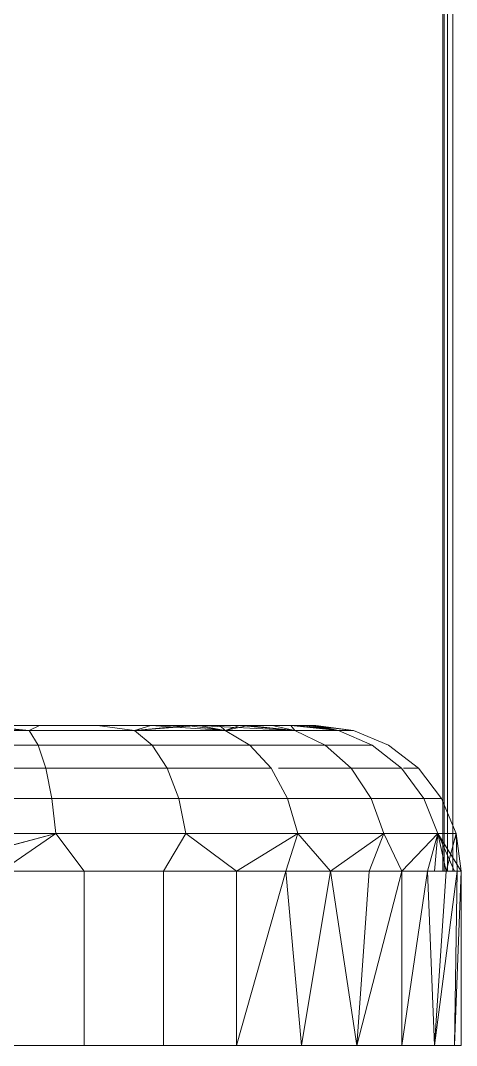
# Model space of a CAD drawing. Header units: centimetres. Extents: x -13467 to 3766, y -437 to 1921.
# Drawn here: x -8164.01 to -8161.02, y 94.03 to 101.08 of the extents above; entities that cross this region are included whole.
import ezdxf

# ---------------------------------------------------------------- set-up
doc = ezdxf.new("R2010")
doc.units = ezdxf.units.CM
doc.layers.add('M-EQPM', color=7, linetype='Continuous', lineweight=9)

# ---------------------------------------------------------------- blocks, each defined once
blk = doc.blocks.new('EQ-02-004 - EQ-02-004_dwg_Agrupar_893-V56-Sección 1-1')
at = {"layer": 'M-EQPM', "color": 136, "true_color": 0x007f7f}
for p, q in [((-8163.8846, 96.2294), (-8164.1686, 96.2294)), ((-8164.1686, 96.2294), (-8163.8846, 96.2294)), ((-8163.9557, 96.1953), (-8164.1686, 96.2161)), ((-8163.9557, 96.1953), (-8164.1686, 96.2161)), ((-8164.1686, 96.2161), (-8163.9557, 96.1953)), ((-8164.1686, 96.2161), (-8163.9557, 96.1953)), ((-8164.1686, 96.2161), (-8163.9557, 96.1953)), ((-8163.9557, 96.1953), (-8164.1686, 96.2161)), ((-8163.9557, 96.1953), (-8164.1686, 96.2046)), ((-8163.9552, 96.1955), (-8163.8846, 96.2294)), ((-8163.9552, 96.1955), (-8163.8846, 96.2294)), ((-8163.4859, 96.2294), (-8163.8846, 96.2294)), ((-8163.8846, 96.2294), (-8163.4859, 96.2294)), ((-8163.118, 96.2294), (-8163.4859, 96.2294)), ((-8163.4859, 96.2294), (-8163.118, 96.2294)), ((-8163.23, 96.1953), (-8163.4859, 96.2294)), ((-8163.23, 96.1953), (-8163.4859, 96.2294)), ((-8163.23, 96.1953), (-8163.118, 96.2294)), ((-8163.23, 96.1953), (-8163.118, 96.2294)), ((-8163.23, 96.1953), (-8162.8677, 96.2294)), ((-8163.23, 96.1953), (-8163.118, 96.2294)), ((-8162.7899, 96.2294), (-8163.118, 96.2294)), ((-8163.118, 96.2294), (-8162.8677, 96.2294)), ((-8162.6069, 96.1953), (-8163.118, 96.2294)), ((-8162.8677, 96.2294), (-8162.6433, 96.2294)), ((-8162.8677, 96.2294), (-8162.4479, 96.2294)), ((-8162.6069, 96.1953), (-8162.8677, 96.2294)), ((-8162.5096, 96.2294), (-8162.7899, 96.2294)), ((-8162.1287, 96.1953), (-8162.7899, 96.2294)), ((-8162.6069, 96.1953), (-8162.7899, 96.2294)), ((-8162.6433, 96.2294), (-8162.4479, 96.2294)), ((-8162.6069, 96.1953), (-8162.6433, 96.2294)), ((-8162.6069, 96.1953), (-8162.4479, 96.2294)), ((-8162.1287, 96.1953), (-8162.6069, 96.1953)), ((-8162.6069, 96.1953), (-8162.1287, 96.1953)), ((-8162.2841, 96.2294), (-8162.5096, 96.2294)), ((-8162.1287, 96.1953), (-8162.5096, 96.2294)), ((-8162.4479, 96.2294), (-8162.2841, 96.2294)), ((-8162.1287, 96.1953), (-8162.4479, 96.2294)), ((-8162.119, 96.2294), (-8162.2841, 96.2294)), ((-8162.2841, 96.2294), (-8162.1544, 96.2294)), ((-8162.1287, 96.1953), (-8162.2841, 96.2294)), ((-8162.1287, 96.1953), (-8162.2841, 96.2294)), ((-8162.1544, 96.2294), (-8162.0604, 96.2294)), ((-8162.1544, 96.2294), (-8162.0035, 96.2294)), ((-8162.1287, 96.1953), (-8162.1544, 96.2294)), ((-8161.8281, 96.1953), (-8162.1544, 96.2294)), ((-8161.9198, 96.0954), (-8162.1287, 96.1953)), ((-8161.9198, 96.0954), (-8162.1287, 96.1953)), ((-8161.8281, 96.1953), (-8162.1287, 96.1953)), ((-8162.1287, 96.1953), (-8161.8281, 96.1953)), ((-8162.0183, 96.2294), (-8162.119, 96.2294)), ((-8161.8281, 96.1953), (-8162.119, 96.2294)), ((-8162.0604, 96.2294), (-8162.0035, 96.2294)), ((-8161.8281, 96.1953), (-8162.0604, 96.2294)), ((-8162.0183, 96.2294), (-8161.9844, 96.2294)), ((-8161.7256, 96.1953), (-8162.0183, 96.2294)), ((-8161.8281, 96.1953), (-8162.0183, 96.2294)), ((-8161.9844, 96.2294), (-8162.0035, 96.2294)), ((-8161.7256, 96.1953), (-8162.0035, 96.2294)), ((-8161.8281, 96.1953), (-8162.0035, 96.2294)), ((-8161.7256, 96.1953), (-8161.9844, 96.2294)), ((-8161.5951, 96.0954), (-8161.8281, 96.1953)), ((-8161.5951, 96.0954), (-8161.8281, 96.1953)), ((-8161.7256, 96.1953), (-8161.8281, 96.1953)), ((-8161.7256, 96.1953), (-8161.8281, 96.1953)), ((-8161.4844, 96.0954), (-8161.7256, 96.1953)), ((-8161.5951, 96.0954), (-8161.9198, 96.0954)), ((-8161.9198, 96.0954), (-8161.5951, 96.0954)), ((-8161.5951, 96.0954), (-8161.9198, 96.0954)), ((-8161.5951, 96.0954), (-8161.9198, 96.0954)), ((-8161.5951, 96.0954), (-8161.9198, 96.0954)), ((-8161.2773, 95.9365), (-8161.4844, 96.0954)), ((-8161.3812, 95.9365), (-8161.2773, 95.9365)), ((-8161.2773, 95.9365), (-8161.3812, 95.9365)), ((-8161.1184, 95.7294), (-8161.2773, 95.9365)), ((-8161.2416, 95.7294), (-8161.1184, 95.7294)), ((-8161.1184, 95.7294), (-8161.2416, 95.7294)), ((-8161.0185, 95.4882), (-8161.1184, 95.7294)), ((-8161.0306, 95.2294), (-8161.1451, 95.4882)), ((-8161.1451, 95.4882), (-8160.9844, 95.2294)), ((-8161.1451, 95.4882), (-8161.0185, 95.4882)), ((-8161.0185, 95.4882), (-8161.1451, 95.4882)), ((-8161.1451, 95.4882), (-8161.088, 95.2294)), ((-8161.1451, 95.4882), (-8161.088, 95.2294)), ((-8161.088, 95.2294), (-8161.1451, 95.4882)), ((-8161.1451, 95.4882), (-8161.0306, 95.2294)), ((-8161.0306, 95.2294), (-8161.1451, 95.4882)), ((-8161.1451, 95.4882), (-8160.9844, 95.2294)), ((-8161.0185, 95.4882), (-8161.088, 95.2294)), ((-8160.9844, 95.2294), (-8161.0185, 95.4882)), ((-8161.0185, 95.4882), (-8161.0104, 95.2294))]:
    blk.add_line(p, q, dxfattribs=at)
at = {"layer": 'M-EQPM', "color": 136, "true_color": 0x007f7f, "flags": 128}
for points in [[(-8163.4859, 96.2294), (-8163.8846, 96.2294), (-8164.1686, 96.2294)], [(-8163.9552, 96.1955), (-8163.8846, 96.2294), (-8164.1686, 96.2294)], [(-8163.9552, 96.1955), (-8163.8846, 96.2294), (-8164.1686, 96.2294)], [(-8164.1686, 96.2294), (-8163.8846, 96.2294), (-8163.9552, 96.1955)], [(-8163.9552, 96.1955), (-8163.8846, 96.2294), (-8163.4859, 96.2294)], [(-8163.23, 96.1953), (-8163.118, 96.2294), (-8163.4859, 96.2294), (-8163.8846, 96.2294), (-8163.4859, 96.2294), (-8163.23, 96.1953)], [(-8163.23, 96.1953), (-8163.118, 96.2294), (-8163.4859, 96.2294), (-8163.23, 96.1953)], [(-8162.6068, 96.1953), (-8162.1287, 96.1953), (-8162.2841, 96.2294), (-8162.119, 96.2294), (-8162.2841, 96.2294), (-8162.5096, 96.2294), (-8162.1287, 96.1953), (-8162.2841, 96.2294), (-8162.5096, 96.2294), (-8162.7899, 96.2294), (-8163.118, 96.2294), (-8163.4859, 96.2294), (-8163.23, 96.1953)], [(-8163.118, 96.2294), (-8163.4859, 96.2294), (-8163.23, 96.1953)], [(-8162.8677, 96.2294), (-8163.118, 96.2294), (-8162.8677, 96.2294), (-8163.23, 96.1953), (-8162.8677, 96.2294), (-8162.6068, 96.1953), (-8162.1287, 96.1953), (-8161.9198, 96.0954)], [(-8163.23, 96.1953), (-8163.118, 96.2294), (-8162.7899, 96.2294), (-8162.6068, 96.1953), (-8163.118, 96.2294), (-8162.6068, 96.1953)], [(-8162.6433, 96.2294), (-8162.8677, 96.2294), (-8162.6068, 96.1953), (-8162.6433, 96.2294), (-8162.4479, 96.2294), (-8162.6068, 96.1953), (-8162.4479, 96.2294), (-8162.1287, 96.1953), (-8161.8281, 96.1953), (-8161.5951, 96.0954)], [(-8162.6068, 96.1953), (-8162.7899, 96.2294), (-8162.1287, 96.1953), (-8162.7899, 96.2294), (-8162.5096, 96.2294)], [(-8161.9198, 96.0954), (-8162.1287, 96.1953), (-8162.6068, 96.1953), (-8162.6433, 96.2294)], [(-8162.5096, 96.2294), (-8162.1287, 96.1953), (-8162.6068, 96.1953)], [(-8162.4479, 96.2294), (-8162.1287, 96.1953), (-8162.2841, 96.2294), (-8162.4479, 96.2294), (-8162.2841, 96.2294), (-8162.1544, 96.2294), (-8162.2841, 96.2294), (-8162.1287, 96.1953), (-8162.1544, 96.2294), (-8162.1287, 96.1953), (-8161.8281, 96.1953), (-8161.5951, 96.0954)], [(-8161.5951, 96.0954), (-8161.8281, 96.1953), (-8161.7256, 96.1953), (-8161.4844, 96.0954), (-8161.7256, 96.1953), (-8161.8281, 96.1953), (-8162.1544, 96.2294)], [(-8162.0035, 96.2294), (-8161.7256, 96.1953), (-8161.9844, 96.2294), (-8162.0035, 96.2294), (-8161.9844, 96.2294), (-8162.0183, 96.2294), (-8162.119, 96.2294), (-8161.8281, 96.1953), (-8162.0183, 96.2294), (-8161.9844, 96.2294), (-8161.7256, 96.1953), (-8162.0183, 96.2294), (-8161.7256, 96.1953), (-8161.8281, 96.1953)], [(-8161.8281, 96.1953), (-8162.0035, 96.2294), (-8161.8281, 96.1953), (-8162.0604, 96.2294), (-8162.0035, 96.2294), (-8161.7256, 96.1953), (-8161.8281, 96.1953), (-8161.5951, 96.0954), (-8161.9198, 96.0954)], [(-8161.3812, 95.9365), (-8161.2773, 95.9365), (-8161.1184, 95.7294), (-8161.2773, 95.9365), (-8161.3812, 95.9365)], [(-8161.3812, 95.9365), (-8161.2773, 95.9365), (-8161.3812, 95.9365)], [(-8161.2416, 95.7294), (-8161.1184, 95.7294), (-8161.2416, 95.7294)], [(-8161.2416, 95.7294), (-8161.1184, 95.7294), (-8161.0185, 95.4882), (-8161.1184, 95.7294), (-8161.2416, 95.7294)], [(-8161.1451, 95.4882), (-8161.0185, 95.4882), (-8161.1451, 95.4882)], [(-8161.1451, 95.4882), (-8161.0185, 95.4882), (-8161.0104, 95.2294)], [(-8161.1451, 95.4882), (-8161.0185, 95.4882), (-8160.9844, 95.2294), (-8161.1451, 95.4882)], [(-8160.9844, 95.2294), (-8161.0185, 95.4882), (-8161.0104, 95.2294)]]:
    blk.add_lwpolyline(points, dxfattribs=at)
for points in [[(-8164.1686, 96.2046), (-8163.9557, 96.1953)], [(-8162.1544, 96.2294), (-8161.8281, 96.1953), (-8162.0604, 96.2294)], [(-8161.9198, 96.0954), (-8162.1287, 96.1953), (-8161.8281, 96.1953), (-8162.0183, 96.2294), (-8162.119, 96.2294), (-8161.8281, 96.1953), (-8162.1287, 96.1953)], [(-8161.4844, 96.0954), (-8161.2773, 95.9365)], [(-8161.088, 95.2294), (-8161.0185, 95.4882)]]:
    blk.add_lwpolyline(points, close=True, dxfattribs=at)
blk = doc.blocks.new('EQ-02-004 - EQ-02-004_dwg_Agrupar_896-V57-Sección 1-1')
at = {"layer": 'M-EQPM', "color": 136, "true_color": 0x007f7f}
for p, q in [((-8164.7344, 96.1953), (-8163.9557, 96.1953)), ((-8164.3042, 96.2294), (-8163.8846, 96.2294)), ((-8163.9557, 96.1953), (-8164.3042, 96.2294)), ((-8163.8846, 96.2294), (-8164.1686, 96.2294)), ((-8163.9557, 96.1953), (-8164.1686, 96.2161)), ((-8164.1686, 96.2161), (-8163.9557, 96.1953)), ((-8164.1686, 96.2161), (-8163.9557, 96.1953)), ((-8163.9557, 96.1953), (-8164.1686, 96.2046)), ((-8163.9557, 96.1953), (-8163.8846, 96.2294)), ((-8163.8932, 96.0954), (-8163.9557, 96.1953)), ((-8163.9557, 96.1953), (-8163.23, 96.1953)), ((-8163.9552, 96.1955), (-8163.8846, 96.2294)), ((-8163.4859, 96.2294), (-8163.8846, 96.2294)), ((-8163.8846, 96.2294), (-8163.4859, 96.2294)), ((-8163.118, 96.2294), (-8163.4859, 96.2294)), ((-8163.4859, 96.2294), (-8163.118, 96.2294)), ((-8163.23, 96.1953), (-8163.4859, 96.2294)), ((-8163.23, 96.1953), (-8163.4859, 96.2294)), ((-8163.23, 96.1953), (-8163.118, 96.2294)), ((-8163.23, 96.1953), (-8163.118, 96.2294)), ((-8163.23, 96.1953), (-8162.8677, 96.2294)), ((-8163.23, 96.1953), (-8163.118, 96.2294)), ((-8163.1094, 96.0954), (-8163.23, 96.1953)), ((-8163.23, 96.1953), (-8162.6069, 96.1953)), ((-8163.23, 96.1953), (-8163.1094, 96.0954)), ((-8163.23, 96.1953), (-8163.1094, 96.0954)), ((-8162.7899, 96.2294), (-8163.118, 96.2294)), ((-8163.118, 96.2294), (-8162.8677, 96.2294)), ((-8162.6069, 96.1953), (-8163.118, 96.2294)), ((-8162.8677, 96.2294), (-8162.6433, 96.2294)), ((-8162.8677, 96.2294), (-8162.4479, 96.2294)), ((-8162.6069, 96.1953), (-8162.8677, 96.2294)), ((-8162.5096, 96.2294), (-8162.7899, 96.2294)), ((-8162.1287, 96.1953), (-8162.7899, 96.2294)), ((-8162.6069, 96.1953), (-8162.7899, 96.2294)), ((-8162.6433, 96.2294), (-8162.4479, 96.2294)), ((-8162.6069, 96.1953), (-8162.6433, 96.2294)), ((-8162.6069, 96.1953), (-8162.4479, 96.2294)), ((-8162.4363, 96.0954), (-8162.6069, 96.1953)), ((-8162.1287, 96.1953), (-8162.6069, 96.1953)), ((-8162.6069, 96.1953), (-8162.1287, 96.1953)), ((-8162.2841, 96.2294), (-8162.5096, 96.2294)), ((-8162.1287, 96.1953), (-8162.5096, 96.2294)), ((-8162.4479, 96.2294), (-8162.2841, 96.2294)), ((-8162.1287, 96.1953), (-8162.4479, 96.2294)), ((-8162.119, 96.2294), (-8162.2841, 96.2294)), ((-8162.2841, 96.2294), (-8162.1544, 96.2294)), ((-8162.1287, 96.1953), (-8162.2841, 96.2294)), ((-8162.1287, 96.1953), (-8162.2841, 96.2294)), ((-8162.1544, 96.2294), (-8162.0604, 96.2294)), ((-8162.1544, 96.2294), (-8162.0035, 96.2294)), ((-8162.1287, 96.1953), (-8162.1544, 96.2294)), ((-8161.8281, 96.1953), (-8162.1544, 96.2294)), ((-8161.9198, 96.0954), (-8162.1287, 96.1953)), ((-8161.9198, 96.0954), (-8162.1287, 96.1953)), ((-8161.8281, 96.1953), (-8162.1287, 96.1953)), ((-8162.1287, 96.1953), (-8161.8281, 96.1953)), ((-8162.0183, 96.2294), (-8162.119, 96.2294)), ((-8161.8281, 96.1953), (-8162.119, 96.2294)), ((-8162.0604, 96.2294), (-8162.0035, 96.2294)), ((-8161.8281, 96.1953), (-8162.0604, 96.2294)), ((-8162.0183, 96.2294), (-8161.9844, 96.2294)), ((-8161.7256, 96.1953), (-8162.0183, 96.2294)), ((-8161.8281, 96.1953), (-8162.0183, 96.2294)), ((-8161.9844, 96.2294), (-8162.0035, 96.2294)), ((-8161.7256, 96.1953), (-8162.0035, 96.2294)), ((-8161.8281, 96.1953), (-8162.0035, 96.2294)), ((-8161.7256, 96.1953), (-8161.9844, 96.2294)), ((-8161.5951, 96.0954), (-8161.8281, 96.1953)), ((-8161.5951, 96.0954), (-8161.8281, 96.1953)), ((-8161.7256, 96.1953), (-8161.8281, 96.1953)), ((-8161.7256, 96.1953), (-8161.8281, 96.1953)), ((-8161.4844, 96.0954), (-8161.7256, 96.1953)), ((-8164.7344, 96.0954), (-8163.8932, 96.0954)), ((-8163.8396, 95.9365), (-8163.8932, 96.0954)), ((-8163.8932, 96.0954), (-8163.1094, 96.0954)), ((-8163.1094, 96.0954), (-8163.8932, 96.0954)), ((-8163.8932, 96.0954), (-8163.1094, 96.0954)), ((-8163.0059, 95.9365), (-8163.1094, 96.0954)), ((-8163.1094, 96.0954), (-8162.4363, 96.0954)), ((-8163.1094, 96.0954), (-8162.4363, 96.0954)), ((-8163.1094, 96.0954), (-8163.0059, 95.9365)), ((-8162.4363, 96.0954), (-8163.1094, 96.0954)), ((-8163.1094, 96.0954), (-8163.0059, 95.9365)), ((-8162.2899, 95.9365), (-8162.4363, 96.0954)), ((-8162.4363, 96.0954), (-8161.9198, 96.0954)), ((-8161.9198, 96.0954), (-8162.4363, 96.0954)), ((-8162.4363, 96.0954), (-8162.2899, 95.9365)), ((-8162.2899, 95.9365), (-8162.4363, 96.0954)), ((-8161.7405, 95.9365), (-8161.9198, 96.0954)), ((-8161.5951, 96.0954), (-8161.9198, 96.0954)), ((-8161.9198, 96.0954), (-8161.5951, 96.0954)), ((-8161.5951, 96.0954), (-8161.9198, 96.0954)), ((-8161.3951, 95.9365), (-8161.5951, 96.0954)), ((-8161.2773, 95.9365), (-8161.4844, 96.0954)), ((-8164.7344, 95.9365), (-8163.8396, 95.9365)), ((-8163.7985, 95.7294), (-8163.8396, 95.9365)), ((-8163.8396, 95.9365), (-8163.0059, 95.9365)), ((-8162.9264, 95.7294), (-8163.0059, 95.9365)), ((-8163.0059, 95.9365), (-8162.2899, 95.9365)), ((-8162.1775, 95.7294), (-8162.2899, 95.9365)), ((-8162.2393, 95.9365), (-8161.7405, 95.9365)), ((-8161.6028, 95.7294), (-8161.7405, 95.9365)), ((-8161.7405, 95.9365), (-8161.3951, 95.9365)), ((-8161.2416, 95.7294), (-8161.3951, 95.9365)), ((-8161.3812, 95.9365), (-8161.2773, 95.9365)), ((-8161.2773, 95.9365), (-8161.3812, 95.9365)), ((-8161.1184, 95.7294), (-8161.2773, 95.9365)), ((-8164.7344, 95.7294), (-8163.7985, 95.7294)), ((-8163.7985, 95.7294), (-8164.7344, 95.7294)), ((-8163.7985, 95.7294), (-8163.7727, 95.4882)), ((-8163.7985, 95.7294), (-8162.9264, 95.7294)), ((-8163.7985, 95.7294), (-8163.7727, 95.4882)), ((-8163.7985, 95.7294), (-8162.9264, 95.7294)), ((-8162.9264, 95.7294), (-8162.8764, 95.4882)), ((-8162.9264, 95.7294), (-8162.1775, 95.7294)), ((-8162.8764, 95.4882), (-8162.9264, 95.7294)), ((-8162.1775, 95.7294), (-8162.1068, 95.4882)), ((-8162.1775, 95.7294), (-8161.6028, 95.7294)), ((-8162.1775, 95.7294), (-8161.6028, 95.7294)), ((-8162.1775, 95.7294), (-8161.6028, 95.7294)), ((-8161.5163, 95.4882), (-8161.6028, 95.7294)), ((-8161.6028, 95.7294), (-8161.2416, 95.7294)), ((-8161.2416, 95.7294), (-8161.1184, 95.7294)), ((-8161.1184, 95.7294), (-8161.2416, 95.7294)), ((-8161.1451, 95.4882), (-8161.2416, 95.7294)), ((-8161.0185, 95.4882), (-8161.1184, 95.7294)), ((-8164.7344, 95.4882), (-8163.7727, 95.4882)), ((-8164.7344, 95.2294), (-8163.7727, 95.4882)), ((-8163.7727, 95.4882), (-8164.1478, 95.2294)), ((-8163.7727, 95.4882), (-8164.1478, 95.2294)), ((-8163.7727, 95.4882), (-8163.5756, 95.2294)), ((-8163.7727, 95.4882), (-8162.8764, 95.4882)), ((-8163.7727, 95.4882), (-8162.8764, 95.4882)), ((-8162.8764, 95.4882), (-8163.7727, 95.4882)), ((-8162.8764, 95.4882), (-8163.0319, 95.2294)), ((-8163.0319, 95.2294), (-8162.8764, 95.4882)), ((-8162.8764, 95.4882), (-8163.0319, 95.2294)), ((-8162.8764, 95.4882), (-8162.1068, 95.4882)), ((-8162.8764, 95.4882), (-8162.5302, 95.2294)), ((-8162.5302, 95.2294), (-8162.8764, 95.4882)), ((-8162.1068, 95.4882), (-8162.5302, 95.2294)), ((-8162.1068, 95.4882), (-8162.1889, 95.2294)), ((-8162.1889, 95.2294), (-8162.1069, 95.4882)), ((-8162.1889, 95.2294), (-8162.1069, 95.4882)), ((-8162.1068, 95.4882), (-8161.5163, 95.4882)), ((-8162.1068, 95.4882), (-8161.8829, 95.2294)), ((-8161.8829, 95.2294), (-8162.1068, 95.4882)), ((-8162.1068, 95.4882), (-8161.8829, 95.2294)), ((-8161.5163, 95.4882), (-8161.8829, 95.2294)), ((-8161.5163, 95.4882), (-8161.6164, 95.2294)), ((-8161.5163, 95.4882), (-8161.6164, 95.2294)), ((-8161.5163, 95.4882), (-8161.3931, 95.2294)), ((-8161.5163, 95.4882), (-8161.1451, 95.4882)), ((-8161.3931, 95.2294), (-8161.1451, 95.4882)), ((-8161.1451, 95.4882), (-8161.2162, 95.2294)), ((-8161.1679, 95.2294), (-8161.1451, 95.4882)), ((-8161.1679, 95.2294), (-8161.1451, 95.4882)), ((-8161.1679, 95.2294), (-8161.1451, 95.4882)), ((-8161.0306, 95.2294), (-8161.1451, 95.4882)), ((-8161.1451, 95.4882), (-8160.9844, 95.2294)), ((-8161.1451, 95.4882), (-8161.0185, 95.4882)), ((-8161.0185, 95.4882), (-8161.1451, 95.4882)), ((-8161.1451, 95.4882), (-8161.088, 95.2294)), ((-8161.088, 95.2294), (-8161.1451, 95.4882)), ((-8161.1451, 95.4882), (-8161.0306, 95.2294)), ((-8161.0306, 95.2294), (-8161.1451, 95.4882)), ((-8161.1451, 95.4882), (-8160.9844, 95.2294)), ((-8161.0185, 95.4882), (-8161.088, 95.2294)), ((-8160.9844, 95.2294), (-8161.0185, 95.4882)), ((-8161.0185, 95.4882), (-8161.0104, 95.2294)), ((-8164.1478, 95.2294), (-8163.5756, 95.2294)), ((-8163.5756, 95.2294), (-8163.0319, 95.2294)), ((-8163.5756, 95.2294), (-8163.5756, 94.0294)), ((-8163.0319, 95.2294), (-8162.5302, 95.2294)), ((-8163.0319, 95.2294), (-8163.0319, 94.0294)), ((-8163.0319, 95.2294), (-8162.5302, 95.2294)), ((-8162.5302, 95.2294), (-8162.1889, 95.2294)), ((-8162.5302, 95.2294), (-8162.5302, 94.0294)), ((-8162.1889, 95.2294), (-8162.5302, 94.0294)), ((-8162.1889, 95.2294), (-8161.8829, 95.2294)), ((-8162.1889, 95.2294), (-8162.0828, 94.0294)), ((-8161.8829, 95.2294), (-8162.1889, 95.2294)), ((-8161.8829, 95.2294), (-8162.0828, 94.0294)), ((-8161.6164, 95.2294), (-8161.8829, 95.2294)), ((-8161.8829, 95.2294), (-8161.7006, 94.0294)), ((-8161.6164, 95.2294), (-8161.7006, 94.0294)), ((-8161.3931, 95.2294), (-8161.7006, 94.0294)), ((-8161.7006, 94.0294), (-8161.6164, 95.2294)), ((-8161.6164, 95.2294), (-8161.3931, 95.2294)), ((-8161.6164, 95.2294), (-8161.3931, 95.2294)), ((-8161.3931, 95.2294), (-8161.2162, 95.2294)), ((-8161.3931, 95.2294), (-8161.3931, 94.0294)), ((-8161.2162, 95.2294), (-8161.3931, 94.0294)), ((-8161.2162, 95.2294), (-8161.088, 95.2294)), ((-8161.2162, 95.2294), (-8161.1679, 94.0294)), ((-8161.088, 95.2294), (-8161.2162, 95.2294)), ((-8161.088, 95.2294), (-8161.1679, 94.0294)), ((-8161.0104, 95.2294), (-8161.1679, 94.0294)), ((-8161.088, 95.2294), (-8161.0104, 95.2294)), ((-8160.9844, 95.2294), (-8161.0306, 94.0294)), ((-8161.0104, 95.2294), (-8161.0306, 94.0294)), ((-8163.5756, 94.0294), (-8164.1478, 94.0294)), ((-8164.1478, 94.0294), (-8163.5756, 94.0294)), ((-8163.0319, 94.0294), (-8163.5756, 94.0294)), ((-8162.5302, 94.0294), (-8163.0319, 94.0294)), ((-8162.0828, 94.0294), (-8162.5302, 94.0294)), ((-8161.7006, 94.0294), (-8162.0828, 94.0294)), ((-8161.3931, 94.0294), (-8161.7006, 94.0294)), ((-8161.1679, 94.0294), (-8161.3931, 94.0294)), ((-8161.0306, 94.0294), (-8161.1679, 94.0294)), ((-8161.0306, 94.0294), (-8161.1679, 94.0294)), ((-8161.0306, 94.0294), (-8160.9844, 94.0294)), ((-8160.9844, 94.0294), (-8161.0306, 94.0294))]:
    blk.add_line(p, q, dxfattribs=at)
at = {"layer": 'M-EQPM', "color": 136, "true_color": 0x007f7f, "flags": 128}
for points in [[(-8165.5131, 96.1953), (-8165.5842, 96.2294), (-8165.1646, 96.2294), (-8164.7344, 96.2294), (-8164.3042, 96.2294), (-8163.8846, 96.2294), (-8163.9557, 96.1953), (-8164.3042, 96.2294), (-8164.7344, 96.2294), (-8164.7344, 96.1953)], [(-8163.8932, 96.0954), (-8163.9557, 96.1953), (-8164.7344, 96.1953)], [(-8164.7344, 96.1953), (-8163.9557, 96.1953), (-8163.8932, 96.0954)], [(-8163.4859, 96.2294), (-8163.8846, 96.2294), (-8164.1686, 96.2294)], [(-8163.9552, 96.1955), (-8163.8846, 96.2294), (-8164.1686, 96.2294)], [(-8163.9552, 96.1955), (-8163.8846, 96.2294), (-8163.4859, 96.2294)], [(-8162.4363, 96.0954), (-8162.6068, 96.1953), (-8163.23, 96.1953), (-8163.118, 96.2294), (-8163.4859, 96.2294), (-8163.8846, 96.2294), (-8163.4859, 96.2294), (-8163.23, 96.1953)], [(-8163.23, 96.1953), (-8163.118, 96.2294), (-8163.4859, 96.2294), (-8163.23, 96.1953)], [(-8162.6068, 96.1953), (-8162.1287, 96.1953), (-8162.2841, 96.2294), (-8162.119, 96.2294), (-8162.2841, 96.2294), (-8162.5096, 96.2294), (-8162.1287, 96.1953), (-8162.2841, 96.2294), (-8162.5096, 96.2294), (-8162.7899, 96.2294), (-8163.118, 96.2294), (-8163.4859, 96.2294), (-8163.23, 96.1953)], [(-8163.118, 96.2294), (-8163.4859, 96.2294), (-8163.23, 96.1953)], [(-8162.8677, 96.2294), (-8163.118, 96.2294), (-8162.8677, 96.2294), (-8163.23, 96.1953), (-8162.8677, 96.2294), (-8162.6068, 96.1953), (-8162.1287, 96.1953), (-8161.9198, 96.0954), (-8161.7405, 95.9365)], [(-8163.23, 96.1953), (-8163.118, 96.2294), (-8162.7899, 96.2294), (-8162.6068, 96.1953), (-8163.118, 96.2294), (-8162.6068, 96.1953)], [(-8162.4363, 96.0954), (-8162.6068, 96.1953), (-8163.23, 96.1953)], [(-8162.6433, 96.2294), (-8162.8677, 96.2294), (-8162.6068, 96.1953), (-8162.6433, 96.2294), (-8162.4479, 96.2294), (-8162.6068, 96.1953), (-8162.4479, 96.2294), (-8162.1287, 96.1953), (-8161.8281, 96.1953), (-8161.5951, 96.0954)], [(-8162.6068, 96.1953), (-8162.7899, 96.2294), (-8162.1287, 96.1953), (-8162.7899, 96.2294), (-8162.5096, 96.2294)], [(-8161.9198, 96.0954), (-8162.1287, 96.1953), (-8162.6068, 96.1953), (-8162.6433, 96.2294)], [(-8162.5096, 96.2294), (-8162.1287, 96.1953), (-8162.6068, 96.1953)], [(-8162.4479, 96.2294), (-8162.1287, 96.1953), (-8162.2841, 96.2294), (-8162.4479, 96.2294), (-8162.2841, 96.2294), (-8162.1544, 96.2294), (-8162.2841, 96.2294), (-8162.1287, 96.1953), (-8162.1544, 96.2294), (-8162.1287, 96.1953), (-8161.8281, 96.1953), (-8161.5951, 96.0954)], [(-8161.5951, 96.0954), (-8161.8281, 96.1953), (-8161.7256, 96.1953), (-8161.4844, 96.0954), (-8161.7256, 96.1953), (-8161.8281, 96.1953), (-8162.1544, 96.2294)], [(-8162.0035, 96.2294), (-8161.7256, 96.1953), (-8161.9844, 96.2294), (-8162.0035, 96.2294), (-8161.9844, 96.2294), (-8162.0183, 96.2294), (-8162.119, 96.2294), (-8161.8281, 96.1953), (-8162.0183, 96.2294), (-8161.9844, 96.2294), (-8161.7256, 96.1953), (-8162.0183, 96.2294), (-8161.7256, 96.1953), (-8161.8281, 96.1953)], [(-8161.8281, 96.1953), (-8162.0035, 96.2294), (-8161.8281, 96.1953), (-8162.0604, 96.2294), (-8162.0035, 96.2294), (-8161.7256, 96.1953), (-8161.8281, 96.1953), (-8161.5951, 96.0954), (-8161.9198, 96.0954)], [(-8163.8396, 95.9365), (-8163.8932, 96.0954), (-8164.7344, 96.0954)], [(-8163.8396, 95.9365), (-8163.8932, 96.0954), (-8164.7344, 96.0954)], [(-8161.7405, 95.9365), (-8161.9198, 96.0954), (-8162.4363, 96.0954)], [(-8161.3951, 95.9365), (-8161.5951, 96.0954), (-8161.9198, 96.0954)], [(-8161.3951, 95.9365), (-8161.5951, 96.0954), (-8161.9198, 96.0954)], [(-8164.7344, 95.9365), (-8163.8396, 95.9365), (-8163.7985, 95.7294)], [(-8164.7344, 95.9365), (-8163.8396, 95.9365), (-8163.7985, 95.7294)], [(-8162.9264, 95.7294), (-8163.0059, 95.9365), (-8163.8396, 95.9365)], [(-8162.9264, 95.7294), (-8163.0059, 95.9365), (-8163.8396, 95.9365)], [(-8163.0059, 95.9365), (-8162.2899, 95.9365), (-8162.1775, 95.7294)], [(-8163.0059, 95.9365), (-8162.2899, 95.9365), (-8162.1775, 95.7294)], [(-8162.2393, 95.9365), (-8161.7405, 95.9365), (-8161.6028, 95.7294)], [(-8161.6028, 95.7294), (-8161.7405, 95.9365), (-8162.2393, 95.9365)], [(-8161.7405, 95.9365), (-8161.3951, 95.9365), (-8161.2416, 95.7294), (-8161.1184, 95.7294), (-8161.2416, 95.7294)], [(-8161.2416, 95.7294), (-8161.1184, 95.7294), (-8161.0185, 95.4882), (-8161.1184, 95.7294), (-8161.2416, 95.7294), (-8161.3951, 95.9365), (-8161.7405, 95.9365)], [(-8161.3812, 95.9365), (-8161.2773, 95.9365), (-8161.1184, 95.7294), (-8161.2773, 95.9365), (-8161.3812, 95.9365)], [(-8161.3812, 95.9365), (-8161.2773, 95.9365), (-8161.3812, 95.9365)], [(-8164.7344, 95.7294), (-8163.7985, 95.7294), (-8163.7727, 95.4882), (-8164.7344, 95.4882)], [(-8162.8764, 95.4882), (-8162.9264, 95.7294), (-8163.7985, 95.7294)], [(-8162.9264, 95.7294), (-8162.1775, 95.7294), (-8162.1068, 95.4882), (-8162.8764, 95.4882)], [(-8162.1068, 95.4882), (-8162.1775, 95.7294), (-8162.9264, 95.7294)], [(-8161.6028, 95.7294), (-8161.5163, 95.4882), (-8162.1068, 95.4882)], [(-8161.6028, 95.7294), (-8161.2416, 95.7294), (-8161.1451, 95.4882)], [(-8164.7344, 95.4882), (-8163.7727, 95.4882), (-8164.1478, 95.2294)], [(-8164.1478, 95.2294), (-8163.5756, 95.2294), (-8163.7726, 95.4882)], [(-8163.7726, 95.4882), (-8163.5756, 95.2294), (-8163.0319, 95.2294)], [(-8162.1068, 95.4882), (-8162.5302, 95.2294), (-8162.1068, 95.4882), (-8162.8764, 95.4882), (-8162.5302, 95.2294)], [(-8162.1068, 95.4882), (-8161.5163, 95.4882), (-8161.6164, 95.2294)], [(-8161.6164, 95.2294), (-8161.8829, 95.2294), (-8161.5163, 95.4882), (-8161.8829, 95.2294)], [(-8161.6164, 95.2294), (-8161.3931, 95.2294), (-8161.5163, 95.4882)], [(-8161.2162, 95.2294), (-8161.1451, 95.4882), (-8161.5163, 95.4882)], [(-8161.5163, 95.4882), (-8161.3931, 95.2294), (-8161.1451, 95.4882), (-8161.3931, 95.2294), (-8161.2162, 95.2294), (-8161.3931, 95.2294), (-8161.3931, 94.0294), (-8161.2162, 95.2294), (-8161.3931, 94.0294), (-8161.1679, 94.0294), (-8161.2162, 95.2294), (-8161.088, 95.2294)], [(-8161.2162, 95.2294), (-8161.1451, 95.4882), (-8161.088, 95.2294)], [(-8161.1679, 94.0294), (-8161.0104, 95.2294), (-8161.1679, 94.0294), (-8161.088, 95.2294), (-8161.0104, 95.2294), (-8160.9844, 95.2294), (-8161.0185, 95.4882), (-8161.0104, 95.2294), (-8161.0306, 94.0294)], [(-8161.1451, 95.4882), (-8161.0185, 95.4882), (-8161.1451, 95.4882)], [(-8161.1451, 95.4882), (-8161.0185, 95.4882), (-8161.0104, 95.2294), (-8160.9844, 95.2294), (-8161.0306, 94.0294), (-8160.9844, 95.2294), (-8160.9844, 94.0294), (-8161.0306, 94.0294), (-8160.9844, 94.0294)], [(-8161.1451, 95.4882), (-8161.0185, 95.4882), (-8160.9844, 95.2294), (-8161.1451, 95.4882)], [(-8163.5756, 94.0294), (-8163.5756, 95.2294), (-8164.1478, 95.2294)], [(-8164.1478, 94.0294), (-8163.5756, 94.0294), (-8163.0319, 94.0294), (-8163.0319, 95.2294), (-8163.5756, 95.2294), (-8163.5756, 94.0294), (-8163.0319, 94.0294), (-8162.5302, 94.0294)], [(-8162.5302, 95.2294), (-8163.0319, 95.2294), (-8163.0319, 94.0294), (-8162.5302, 94.0294)], [(-8162.5302, 94.0294), (-8162.5302, 95.2294), (-8162.1889, 95.2294)], [(-8162.5302, 94.0294), (-8162.0828, 94.0294), (-8162.1889, 95.2294), (-8162.5302, 94.0294), (-8162.1889, 95.2294), (-8162.5302, 95.2294)], [(-8162.5302, 95.2294), (-8162.5302, 94.0294), (-8162.0828, 94.0294), (-8161.7006, 94.0294)], [(-8161.8829, 95.2294), (-8162.1889, 95.2294), (-8162.0828, 94.0294), (-8161.8829, 95.2294), (-8162.0828, 94.0294), (-8161.7006, 94.0294)], [(-8161.3931, 95.2294), (-8161.7006, 94.0294), (-8161.3931, 95.2294), (-8161.3931, 94.0294), (-8161.7006, 94.0294), (-8161.8829, 95.2294)], [(-8161.7006, 94.0294), (-8161.8829, 95.2294), (-8161.6164, 95.2294)], [(-8161.6164, 95.2294), (-8161.7006, 94.0294), (-8161.3931, 94.0294), (-8161.1679, 94.0294)], [(-8161.088, 95.2294), (-8161.1679, 94.0294), (-8161.2162, 95.2294)], [(-8161.1679, 94.0294), (-8161.0306, 94.0294), (-8161.0104, 95.2294), (-8161.088, 95.2294)]]:
    blk.add_lwpolyline(points, dxfattribs=at)
for points in [[(-8163.23, 96.1953), (-8163.9557, 96.1953), (-8163.8846, 96.2294), (-8164.3042, 96.2294), (-8163.9557, 96.1953)], [(-8164.1686, 96.2046), (-8163.9557, 96.1953)], [(-8162.1544, 96.2294), (-8161.8281, 96.1953), (-8162.0604, 96.2294)], [(-8161.9198, 96.0954), (-8162.1287, 96.1953), (-8161.8281, 96.1953), (-8162.0183, 96.2294), (-8162.119, 96.2294), (-8161.8281, 96.1953), (-8162.1287, 96.1953)], [(-8161.4844, 96.0954), (-8161.2773, 95.9365)], [(-8161.6028, 95.7294), (-8161.5163, 95.4882), (-8161.1451, 95.4882), (-8161.2416, 95.7294)], [(-8164.7344, 95.2294), (-8163.7727, 95.4882)], [(-8161.088, 95.2294), (-8161.0185, 95.4882)]]:
    blk.add_lwpolyline(points, close=True, dxfattribs=at)
blk = doc.blocks.new('EQ-02-004 - EQ-02-004_dwg_Agrupar_772-V59-Sección 1-1')
at = {"layer": 'M-EQPM', "color": 136, "true_color": 0x007f7f}
for p, q in [((-8161.1094, 105.0294), (-8161.1094, 95.2294)), ((-8161.1094, 95.2294), (-8161.1094, 105.0294)), ((-8161.1094, 95.2294), (-8161.1094, 105.0294)), ((-8161.1016, 105.0294), (-8161.1016, 95.2294)), ((-8161.0783, 105.0294), (-8161.0783, 95.2294)), ((-8161.0783, 105.0294), (-8161.0783, 95.2294)), ((-8161.0783, 105.0294), (-8161.0783, 95.2294)), ((-8161.0402, 105.0294), (-8161.0402, 95.2294)), ((-8161.0402, 95.2294), (-8161.0402, 105.0294)), ((-8161.0402, 95.2294), (-8161.0402, 105.0294))]:
    blk.add_line(p, q, dxfattribs=at)
at = {"layer": 'M-EQPM', "color": 136, "true_color": 0x007f7f, "flags": 128}
blk.add_lwpolyline([(-8161.1016, 95.2294), (-8161.1016, 105.0294)], close=True, dxfattribs=at)
blk = doc.blocks.new('EQ-02-004 - EQ-02-004_dwg_Agrupar_788-V60-Sección 1-1')
at = {"layer": 'M-EQPM', "color": 136, "true_color": 0x007f7f}
for p, q in [((-8164.1686, 96.2294), (-8163.8846, 96.2294)), ((-8163.8846, 96.2294), (-8164.1686, 96.2294)), ((-8163.8846, 96.2294), (-8164.1686, 96.2294)), ((-8163.9557, 96.1953), (-8164.1686, 96.2161)), ((-8163.9557, 96.1953), (-8164.1686, 96.2161)), ((-8163.9557, 96.1953), (-8164.1686, 96.2161)), ((-8164.1686, 96.2161), (-8163.9557, 96.1953)), ((-8163.9557, 96.1953), (-8164.1686, 96.2161)), ((-8163.9557, 96.1953), (-8164.1686, 96.2161)), ((-8163.9557, 96.1953), (-8164.1686, 96.2046)), ((-8163.9552, 96.1955), (-8163.8846, 96.2294)), ((-8163.9552, 96.1955), (-8163.8846, 96.2294)), ((-8163.8846, 96.2294), (-8163.4859, 96.2294)), ((-8163.4859, 96.2294), (-8163.8846, 96.2294)), ((-8163.4859, 96.2294), (-8163.118, 96.2294)), ((-8163.118, 96.2294), (-8163.4859, 96.2294)), ((-8163.23, 96.1953), (-8163.4859, 96.2294)), ((-8163.23, 96.1953), (-8163.4859, 96.2294)), ((-8163.23, 96.1953), (-8163.118, 96.2294)), ((-8163.23, 96.1953), (-8162.7899, 96.2294)), ((-8163.23, 96.1953), (-8163.118, 96.2294)), ((-8163.23, 96.1953), (-8163.118, 96.2294)), ((-8163.118, 96.2294), (-8162.7899, 96.2294)), ((-8162.7899, 96.2294), (-8163.118, 96.2294)), ((-8162.6069, 96.1953), (-8163.118, 96.2294)), ((-8162.7899, 96.2294), (-8162.5096, 96.2294)), ((-8162.5096, 96.2294), (-8162.7899, 96.2294)), ((-8162.6069, 96.1953), (-8162.7899, 96.2294)), ((-8162.1287, 96.1953), (-8162.7899, 96.2294)), ((-8162.6069, 96.1953), (-8162.7899, 96.2294)), ((-8162.6069, 96.1953), (-8162.5096, 96.2294)), ((-8162.6069, 96.1953), (-8162.1287, 96.1953)), ((-8162.1287, 96.1953), (-8162.6069, 96.1953)), ((-8162.5096, 96.2294), (-8162.2841, 96.2294)), ((-8162.2841, 96.2294), (-8162.5096, 96.2294)), ((-8162.1287, 96.1953), (-8162.5096, 96.2294)), ((-8162.1287, 96.1953), (-8162.5096, 96.2294)), ((-8162.2841, 96.2294), (-8162.119, 96.2294)), ((-8162.119, 96.2294), (-8162.2841, 96.2294)), ((-8162.1287, 96.1953), (-8162.2841, 96.2294)), ((-8162.1287, 96.1953), (-8162.2841, 96.2294)), ((-8161.9198, 96.0954), (-8162.1287, 96.1953)), ((-8161.9198, 96.0954), (-8162.1287, 96.1953)), ((-8162.1287, 96.1953), (-8161.8281, 96.1953)), ((-8161.8281, 96.1953), (-8162.1287, 96.1953)), ((-8162.119, 96.2294), (-8162.0183, 96.2294)), ((-8162.0183, 96.2294), (-8162.119, 96.2294)), ((-8161.8281, 96.1953), (-8162.119, 96.2294)), ((-8161.8281, 96.1953), (-8162.119, 96.2294)), ((-8162.0183, 96.2294), (-8161.9844, 96.2294)), ((-8161.9844, 96.2294), (-8162.0183, 96.2294)), ((-8161.8281, 96.1953), (-8162.0183, 96.2294)), ((-8161.7256, 96.1953), (-8162.0183, 96.2294)), ((-8161.8281, 96.1953), (-8162.0183, 96.2294)), ((-8161.7256, 96.1953), (-8161.9844, 96.2294)), ((-8161.8281, 96.1953), (-8161.9844, 96.2294)), ((-8161.5951, 96.0954), (-8161.8281, 96.1953)), ((-8161.5951, 96.0954), (-8161.8281, 96.1953)), ((-8161.8281, 96.1953), (-8161.7256, 96.1953)), ((-8161.7256, 96.1953), (-8161.8281, 96.1953)), ((-8161.4844, 96.0954), (-8161.7256, 96.1953)), ((-8161.9198, 96.0954), (-8161.5951, 96.0954)), ((-8161.5951, 96.0954), (-8161.9198, 96.0954)), ((-8161.9198, 96.0954), (-8161.5951, 96.0954)), ((-8161.9198, 96.0954), (-8161.5951, 96.0954)), ((-8161.2773, 95.9365), (-8161.4844, 96.0954)), ((-8161.3812, 95.9365), (-8161.2773, 95.9365)), ((-8161.2773, 95.9365), (-8161.3812, 95.9365)), ((-8161.1184, 95.7294), (-8161.2773, 95.9365)), ((-8161.2416, 95.7294), (-8161.1184, 95.7294)), ((-8161.1184, 95.7294), (-8161.2416, 95.7294)), ((-8161.2416, 95.7294), (-8161.1184, 95.7294)), ((-8161.1184, 95.7294), (-8161.2416, 95.7294))]:
    blk.add_line(p, q, dxfattribs=at)
at = {"layer": 'M-EQPM', "color": 136, "true_color": 0x007f7f, "flags": 128}
for points in [[(-8164.1686, 96.2294), (-8163.8846, 96.2294), (-8163.9552, 96.1955)], [(-8164.1686, 96.2294), (-8163.8846, 96.2294), (-8163.9552, 96.1955)], [(-8164.1686, 96.2294), (-8163.8846, 96.2294), (-8163.9552, 96.1955)], [(-8163.9552, 96.1955), (-8163.8846, 96.2294), (-8163.4859, 96.2294), (-8163.8846, 96.2294)], [(-8163.23, 96.1953), (-8163.4859, 96.2294), (-8163.8846, 96.2294), (-8163.4859, 96.2294), (-8163.118, 96.2294), (-8163.23, 96.1953)], [(-8162.7899, 96.2294), (-8163.118, 96.2294), (-8163.4859, 96.2294), (-8163.23, 96.1953)], [(-8162.6068, 96.1953), (-8163.118, 96.2294), (-8162.6068, 96.1953), (-8162.7899, 96.2294), (-8163.118, 96.2294), (-8163.4859, 96.2294), (-8163.23, 96.1953)], [(-8163.118, 96.2294), (-8163.4859, 96.2294), (-8163.23, 96.1953)], [(-8161.9198, 96.0954), (-8162.1287, 96.1953), (-8162.6068, 96.1953), (-8162.7899, 96.2294), (-8163.23, 96.1953), (-8162.7899, 96.2294), (-8163.118, 96.2294), (-8162.7899, 96.2294)], [(-8162.6068, 96.1953), (-8162.7899, 96.2294), (-8162.1287, 96.1953), (-8162.7899, 96.2294), (-8162.5096, 96.2294), (-8162.7899, 96.2294)], [(-8162.5096, 96.2294), (-8162.7899, 96.2294), (-8162.6068, 96.1953), (-8162.5096, 96.2294), (-8162.6068, 96.1953)], [(-8161.5951, 96.0954), (-8161.8281, 96.1953), (-8162.1287, 96.1953), (-8162.5096, 96.2294), (-8162.1287, 96.1953), (-8162.2841, 96.2294), (-8162.5096, 96.2294), (-8162.7899, 96.2294)], [(-8162.6068, 96.1953), (-8162.1287, 96.1953), (-8162.2841, 96.2294), (-8162.119, 96.2294), (-8162.2841, 96.2294)], [(-8162.2841, 96.2294), (-8162.5096, 96.2294), (-8162.1287, 96.1953), (-8162.6068, 96.1953)], [(-8162.6068, 96.1953), (-8162.1287, 96.1953), (-8161.9198, 96.0954)], [(-8162.5096, 96.2294), (-8162.2841, 96.2294), (-8162.1287, 96.1953), (-8161.8281, 96.1953), (-8161.5951, 96.0954)], [(-8162.0183, 96.2294), (-8162.119, 96.2294), (-8161.8281, 96.1953), (-8162.1287, 96.1953), (-8161.9198, 96.0954)], [(-8161.9198, 96.0954), (-8161.5951, 96.0954), (-8161.8281, 96.1953), (-8161.7256, 96.1953), (-8162.0183, 96.2294), (-8161.8281, 96.1953), (-8162.1287, 96.1953), (-8161.9198, 96.0954)], [(-8161.9198, 96.0954), (-8161.5951, 96.0954), (-8161.8281, 96.1953), (-8161.7256, 96.1953), (-8161.8281, 96.1953), (-8162.0183, 96.2294), (-8161.9844, 96.2294), (-8162.0183, 96.2294), (-8161.9844, 96.2294), (-8161.7256, 96.1953), (-8162.0183, 96.2294)], [(-8161.3812, 95.9365), (-8161.2773, 95.9365), (-8161.4844, 96.0954)], [(-8161.4844, 96.0954), (-8161.2773, 95.9365), (-8161.3812, 95.9365)], [(-8161.3812, 95.9365), (-8161.2773, 95.9365), (-8161.1184, 95.7294), (-8161.2416, 95.7294)], [(-8161.3812, 95.9365), (-8161.2773, 95.9365), (-8161.1184, 95.7294), (-8161.2416, 95.7294)]]:
    blk.add_lwpolyline(points, dxfattribs=at)
for points in [[(-8164.1686, 96.2046), (-8163.9557, 96.1953)], [(-8163.23, 96.1953), (-8163.118, 96.2294)], [(-8162.5096, 96.2294), (-8162.2841, 96.2294), (-8162.1287, 96.1953)], [(-8161.4844, 96.0954), (-8161.7256, 96.1953), (-8161.8281, 96.1953), (-8162.119, 96.2294), (-8162.2841, 96.2294), (-8162.119, 96.2294), (-8162.0183, 96.2294), (-8161.8281, 96.1953), (-8162.119, 96.2294), (-8162.0183, 96.2294), (-8161.9844, 96.2294), (-8161.8281, 96.1953), (-8161.9844, 96.2294), (-8161.7256, 96.1953)], [(-8162.0183, 96.2294), (-8161.8281, 96.1953), (-8162.119, 96.2294)]]:
    blk.add_lwpolyline(points, close=True, dxfattribs=at)
blk = doc.blocks.new('EQ-02-004 - EQ-02-004_dwg_Agrupar_791-V61-Sección 1-1')
at = {"layer": 'M-EQPM', "color": 136, "true_color": 0x007f7f}
for p, q in [((-8164.1686, 96.2294), (-8163.8846, 96.2294)), ((-8163.8846, 96.2294), (-8164.1686, 96.2294)), ((-8163.8846, 96.2294), (-8164.1686, 96.2294)), ((-8163.9557, 96.1953), (-8164.1686, 96.2161)), ((-8163.9557, 96.1953), (-8164.1686, 96.2161)), ((-8163.9557, 96.1953), (-8164.1686, 96.2161)), ((-8164.1686, 96.2161), (-8163.9557, 96.1953)), ((-8163.9557, 96.1953), (-8164.1686, 96.2161)), ((-8163.9557, 96.1953), (-8164.1686, 96.2161)), ((-8163.9557, 96.1953), (-8164.1686, 96.2046)), ((-8163.9552, 96.1955), (-8163.8846, 96.2294)), ((-8163.9552, 96.1955), (-8163.8846, 96.2294)), ((-8163.8846, 96.2294), (-8163.4859, 96.2294)), ((-8163.4859, 96.2294), (-8163.8846, 96.2294)), ((-8163.4859, 96.2294), (-8163.118, 96.2294)), ((-8163.118, 96.2294), (-8163.4859, 96.2294)), ((-8163.23, 96.1953), (-8163.4859, 96.2294)), ((-8163.23, 96.1953), (-8163.4859, 96.2294)), ((-8163.23, 96.1953), (-8163.118, 96.2294)), ((-8163.23, 96.1953), (-8162.7899, 96.2294)), ((-8163.23, 96.1953), (-8163.118, 96.2294)), ((-8163.23, 96.1953), (-8163.118, 96.2294)), ((-8163.118, 96.2294), (-8162.7899, 96.2294)), ((-8162.7899, 96.2294), (-8163.118, 96.2294)), ((-8162.6069, 96.1953), (-8163.118, 96.2294)), ((-8162.7899, 96.2294), (-8162.5096, 96.2294)), ((-8162.5096, 96.2294), (-8162.7899, 96.2294)), ((-8162.6069, 96.1953), (-8162.7899, 96.2294)), ((-8162.1287, 96.1953), (-8162.7899, 96.2294)), ((-8162.6069, 96.1953), (-8162.7899, 96.2294)), ((-8162.6069, 96.1953), (-8162.5096, 96.2294)), ((-8162.6069, 96.1953), (-8162.1287, 96.1953)), ((-8162.1287, 96.1953), (-8162.6069, 96.1953)), ((-8162.5096, 96.2294), (-8162.2841, 96.2294)), ((-8162.2841, 96.2294), (-8162.5096, 96.2294)), ((-8162.1287, 96.1953), (-8162.5096, 96.2294)), ((-8162.1287, 96.1953), (-8162.5096, 96.2294)), ((-8162.2841, 96.2294), (-8162.119, 96.2294)), ((-8162.119, 96.2294), (-8162.2841, 96.2294)), ((-8162.1287, 96.1953), (-8162.2841, 96.2294)), ((-8162.1287, 96.1953), (-8162.2841, 96.2294)), ((-8161.9198, 96.0954), (-8162.1287, 96.1953)), ((-8161.9198, 96.0954), (-8162.1287, 96.1953)), ((-8162.1287, 96.1953), (-8161.8281, 96.1953)), ((-8161.8281, 96.1953), (-8162.1287, 96.1953)), ((-8162.119, 96.2294), (-8162.0183, 96.2294)), ((-8162.0183, 96.2294), (-8162.119, 96.2294)), ((-8161.8281, 96.1953), (-8162.119, 96.2294)), ((-8161.8281, 96.1953), (-8162.119, 96.2294)), ((-8162.0183, 96.2294), (-8161.9844, 96.2294)), ((-8161.9844, 96.2294), (-8162.0183, 96.2294)), ((-8161.8281, 96.1953), (-8162.0183, 96.2294)), ((-8161.7256, 96.1953), (-8162.0183, 96.2294)), ((-8161.8281, 96.1953), (-8162.0183, 96.2294)), ((-8161.7256, 96.1953), (-8161.9844, 96.2294)), ((-8161.8281, 96.1953), (-8161.9844, 96.2294)), ((-8161.5951, 96.0954), (-8161.8281, 96.1953)), ((-8161.5951, 96.0954), (-8161.8281, 96.1953)), ((-8161.8281, 96.1953), (-8161.7256, 96.1953)), ((-8161.7256, 96.1953), (-8161.8281, 96.1953)), ((-8161.4844, 96.0954), (-8161.7256, 96.1953)), ((-8161.9198, 96.0954), (-8161.5951, 96.0954)), ((-8161.5951, 96.0954), (-8161.9198, 96.0954)), ((-8161.9198, 96.0954), (-8161.5951, 96.0954)), ((-8161.9198, 96.0954), (-8161.5951, 96.0954)), ((-8161.2773, 95.9365), (-8161.4844, 96.0954)), ((-8161.3812, 95.9365), (-8161.2773, 95.9365)), ((-8161.2773, 95.9365), (-8161.3812, 95.9365)), ((-8161.1184, 95.7294), (-8161.2773, 95.9365)), ((-8161.2416, 95.7294), (-8161.1184, 95.7294)), ((-8161.1184, 95.7294), (-8161.2416, 95.7294)), ((-8161.2416, 95.7294), (-8161.1184, 95.7294)), ((-8161.1184, 95.7294), (-8161.2416, 95.7294))]:
    blk.add_line(p, q, dxfattribs=at)
at = {"layer": 'M-EQPM', "color": 136, "true_color": 0x007f7f, "flags": 128}
for points in [[(-8164.1686, 96.2294), (-8163.8846, 96.2294), (-8163.9552, 96.1955)], [(-8164.1686, 96.2294), (-8163.8846, 96.2294), (-8163.9552, 96.1955)], [(-8164.1686, 96.2294), (-8163.8846, 96.2294), (-8163.9552, 96.1955)], [(-8163.9552, 96.1955), (-8163.8846, 96.2294), (-8163.4859, 96.2294), (-8163.8846, 96.2294)], [(-8163.23, 96.1953), (-8163.4859, 96.2294), (-8163.8846, 96.2294), (-8163.4859, 96.2294), (-8163.118, 96.2294), (-8163.23, 96.1953)], [(-8162.7899, 96.2294), (-8163.118, 96.2294), (-8163.4859, 96.2294), (-8163.23, 96.1953)], [(-8162.6068, 96.1953), (-8163.118, 96.2294), (-8162.6068, 96.1953), (-8162.7899, 96.2294), (-8163.118, 96.2294), (-8163.4859, 96.2294), (-8163.23, 96.1953)], [(-8163.118, 96.2294), (-8163.4859, 96.2294), (-8163.23, 96.1953)], [(-8161.9198, 96.0954), (-8162.1287, 96.1953), (-8162.6068, 96.1953), (-8162.7899, 96.2294), (-8163.23, 96.1953), (-8162.7899, 96.2294), (-8163.118, 96.2294), (-8162.7899, 96.2294)], [(-8162.6068, 96.1953), (-8162.7899, 96.2294), (-8162.1287, 96.1953), (-8162.7899, 96.2294), (-8162.5096, 96.2294), (-8162.7899, 96.2294)], [(-8162.5096, 96.2294), (-8162.7899, 96.2294), (-8162.6068, 96.1953), (-8162.5096, 96.2294), (-8162.6068, 96.1953)], [(-8161.5951, 96.0954), (-8161.8281, 96.1953), (-8162.1287, 96.1953), (-8162.5096, 96.2294), (-8162.1287, 96.1953), (-8162.2841, 96.2294), (-8162.5096, 96.2294), (-8162.7899, 96.2294)], [(-8162.6068, 96.1953), (-8162.1287, 96.1953), (-8162.2841, 96.2294), (-8162.119, 96.2294), (-8162.2841, 96.2294)], [(-8162.2841, 96.2294), (-8162.5096, 96.2294), (-8162.1287, 96.1953), (-8162.6068, 96.1953)], [(-8162.6068, 96.1953), (-8162.1287, 96.1953), (-8161.9198, 96.0954)], [(-8162.5096, 96.2294), (-8162.2841, 96.2294), (-8162.1287, 96.1953), (-8161.8281, 96.1953), (-8161.5951, 96.0954)], [(-8162.0183, 96.2294), (-8162.119, 96.2294), (-8161.8281, 96.1953), (-8162.1287, 96.1953), (-8161.9198, 96.0954)], [(-8161.9198, 96.0954), (-8161.5951, 96.0954), (-8161.8281, 96.1953), (-8161.7256, 96.1953), (-8162.0183, 96.2294), (-8161.8281, 96.1953), (-8162.1287, 96.1953), (-8161.9198, 96.0954)], [(-8161.9198, 96.0954), (-8161.5951, 96.0954), (-8161.8281, 96.1953), (-8161.7256, 96.1953), (-8161.8281, 96.1953), (-8162.0183, 96.2294), (-8161.9844, 96.2294), (-8162.0183, 96.2294), (-8161.9844, 96.2294), (-8161.7256, 96.1953), (-8162.0183, 96.2294)], [(-8161.3812, 95.9365), (-8161.2773, 95.9365), (-8161.4844, 96.0954)], [(-8161.4844, 96.0954), (-8161.2773, 95.9365), (-8161.3812, 95.9365)], [(-8161.3812, 95.9365), (-8161.2773, 95.9365), (-8161.1184, 95.7294), (-8161.2416, 95.7294)], [(-8161.3812, 95.9365), (-8161.2773, 95.9365), (-8161.1184, 95.7294), (-8161.2416, 95.7294)]]:
    blk.add_lwpolyline(points, dxfattribs=at)
for points in [[(-8164.1686, 96.2046), (-8163.9557, 96.1953)], [(-8163.23, 96.1953), (-8163.118, 96.2294)], [(-8162.5096, 96.2294), (-8162.2841, 96.2294), (-8162.1287, 96.1953)], [(-8161.4844, 96.0954), (-8161.7256, 96.1953), (-8161.8281, 96.1953), (-8162.119, 96.2294), (-8162.2841, 96.2294), (-8162.119, 96.2294), (-8162.0183, 96.2294), (-8161.8281, 96.1953), (-8162.119, 96.2294), (-8162.0183, 96.2294), (-8161.9844, 96.2294), (-8161.8281, 96.1953), (-8161.9844, 96.2294), (-8161.7256, 96.1953)], [(-8162.0183, 96.2294), (-8161.8281, 96.1953), (-8162.119, 96.2294)]]:
    blk.add_lwpolyline(points, close=True, dxfattribs=at)
blk = doc.blocks.new('EQ-02-004 - EQ-02-004_dwg-1526208-Sección 1-1')
for name in ['EQ-02-004 - EQ-02-004_dwg_Agrupar_772-V59-Sección 1-1', 'EQ-02-004 - EQ-02-004_dwg_Agrupar_893-V56-Sección 1-1', 'EQ-02-004 - EQ-02-004_dwg_Agrupar_896-V57-Sección 1-1', 'EQ-02-004 - EQ-02-004_dwg_Agrupar_788-V60-Sección 1-1', 'EQ-02-004 - EQ-02-004_dwg_Agrupar_791-V61-Sección 1-1']:
    blk.add_blockref(name, (0, 0))
blk = doc.blocks.new('EQ-02-004 - EQ-02-004-1526283-Sección 1-1')
blk.add_blockref('EQ-02-004 - EQ-02-004_dwg-1526208-Sección 1-1', (0, 0))
blk = doc.blocks.new('PQ_RVR_MEP-01_ZZ_ZZ_MO_T_A_rvt-1-Sección 1-1')
at = {"layer": 'M-EQPM', "lineweight": 9}
blk.add_blockref('EQ-02-004 - EQ-02-004-1526283-Sección 1-1', (0, 0), dxfattribs=at)

msp = doc.modelspace()

# ---------------------------------------------------------------- block references
at = {"lineweight": 5}
msp.add_blockref('PQ_RVR_MEP-01_ZZ_ZZ_MO_T_A_rvt-1-Sección 1-1', (0, 0), dxfattribs=at)

doc.saveas('drawing.dxf')
